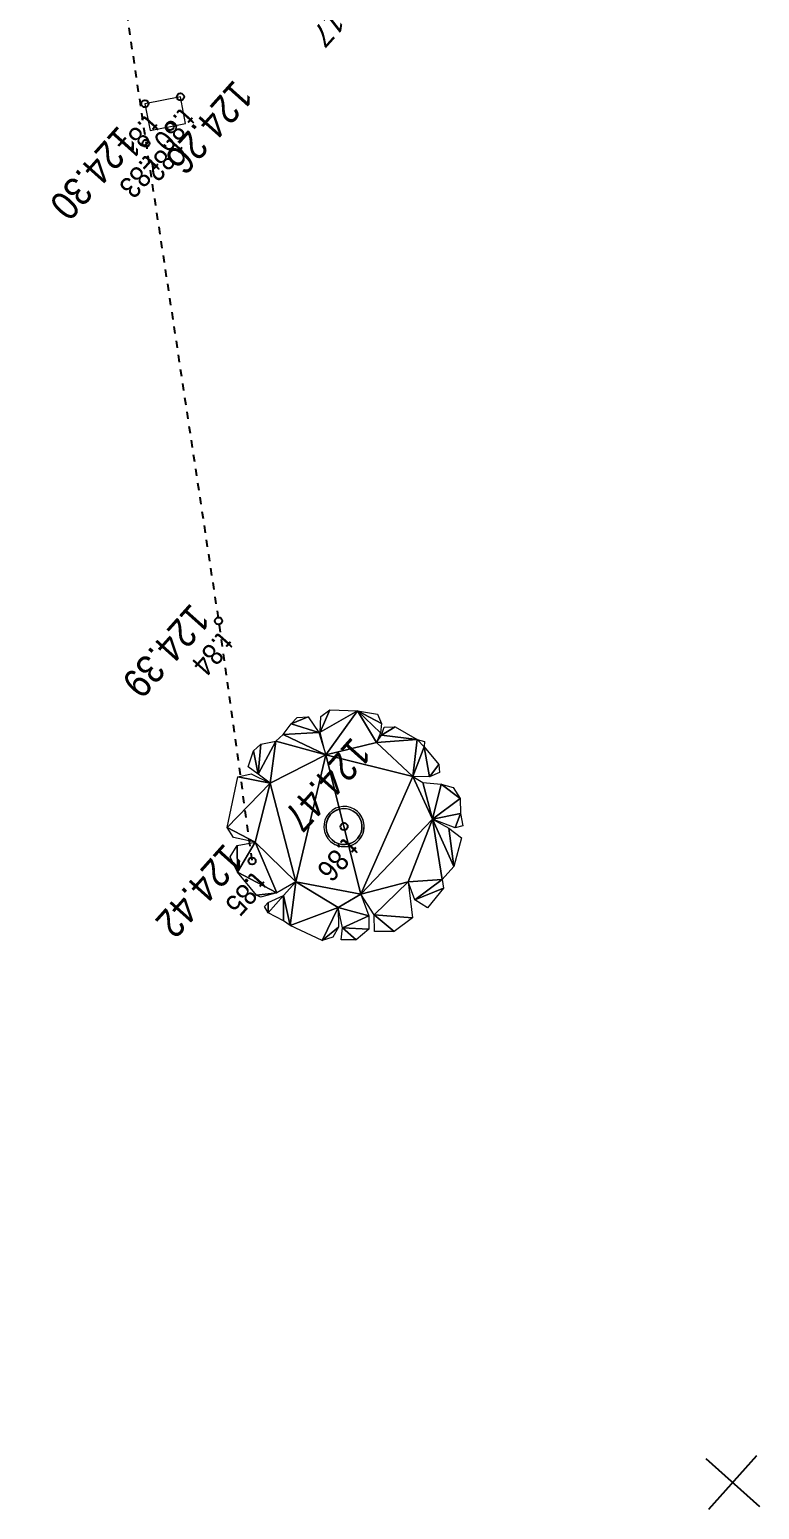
# Model space of a CAD drawing. Header units: metres. Extents: x -2858 to 512, y -1995 to 1252.
# Drawn here: x -2012.72 to -2002.58, y -1470.82 to -1450.24 of the extents above; entities that cross this region are included whole.
import ezdxf
from ezdxf import colors
from ezdxf.entities.mleader import LeaderData, LeaderLine
from ezdxf.enums import TextEntityAlignment as Align
from ezdxf.math import Vec2, Vec3

# ---------------------------------------------------------------- set-up
doc = ezdxf.new("R2010")
doc.units = ezdxf.units.M
doc.header["$PDMODE"] = 33
doc.header["$PDSIZE"] = 0.1
doc.linetypes.add('CACHE', pattern=[0.375, 0.25, -0.125])
for name, color, linetype in [('11-TEL-TXT', 6, 'Continuous'), ('Calque commun', 7, 'Continuous'), ('Calque19', 7, 'Continuous'), ('Calque9', 7, 'Continuous'), ('Carroyage(2)_Croix', 7, 'Continuous'), ('Chemin', 45, 'CACHE'), ('Points Topo', 7, 'Continuous'), ('Points Topo Altitude', 7, 'Continuous'), ('Points Topo Matricule', 252, 'Continuous'), ('Réseaux Sol', 151, 'Continuous'), ('Végétation', 102, 'Continuous')]:
    doc.layers.add(name, color=color, linetype=linetype)
doc.styles.add('ARIAL GRAS', font='arialbd.ttf')
doc.styles.add('Pts Topo SPE', font='', dxfattribs={"width": 0.9})
doc.styles.get("Standard").update_dxf_attribs({"font": 'arial.ttf'})
doc.styles.get('Pts Topo SPE').set_extended_font_data('Titillium Web Light')

# ---------------------------------------------------------------- blocks, each defined once
blk = doc.blocks.new('PointTopo_SPE')
at = {"layer": 'Calque commun', "color": 1, "linetype": 'ByBlock', "lineweight": -2}
blk.add_point((0, 0), dxfattribs=at)
blk = doc.blocks.new('SPE45')
at = {"layer": 'Calque9', "color": 151, "linetype": 'Continuous', "lineweight": 9}
mesh = blk.add_polyface(dxfattribs=at)
corners = [(0, 0), (1, 0), (1, 1), (0, 1)]
mesh.append_faces([[corners[k] for k in face] for face in [(0, 1, 2, 3)]], dxfattribs={"color": 151})
blk = doc.blocks.new('Block158')
at = {"layer": 'Calque19', "color": 34, "linetype": 'Continuous', "lineweight": 9, "true_color": 0x994c00, "flags": 128}
for points in [[(-0.28, 0), (-0.28, 0, 1), (0.28, 0), (0.28, 0, 1), (-0.28, 0), (-0.28, 0)], [(0.25, 0), (0.25, 0, -1), (-0.25, 0), (-0.25, 0, -1), (0.25, 0), (0.25, 0)]]:
    blk.add_lwpolyline(points, format="xyb", dxfattribs=at)
blk = doc.blocks.new('SPE30')
at = {"layer": 'Calque19', "color": 102, "linetype": 'Continuous', "lineweight": 9}
blk.add_polyline3d([(0.834, 1.209, 0), (0.834, 1.209, 0), (0.834, 1.209, 0)], dxfattribs=at)
blk.add_polyline3d([(0.834, 1.209, 0), (0.834, 1.209, 0), (0.834, 1.209, 0)], dxfattribs=at)
at = {"layer": 'Calque19', "color": 34, "linetype": 'Continuous', "lineweight": 9}
for radius in [0.28, 0.25]:
    blk.add_arc((0, 0), radius, 0, 359.9994, dxfattribs=at)
at = {"layer": 'Calque19', "color": 34, "linetype": 'ByBlock', "lineweight": -2, "true_color": 0x994c00}
blk.add_blockref('Block158', (0, 0), dxfattribs=at)
at = {"layer": 'Calque19', "color": 102, "linetype": 'Continuous', "lineweight": 9}
mesh = blk.add_polyface(dxfattribs=at)
corners = [(0.237, -1.167), (1.017, 0.013), (0.987, -0.774), (1.537, 0.249), (1.277, 0.013), (1.522, 0.359), (-0.894, 0.847), (-0.956, 1.099), (-0.604, 1.508), (-1.582, -0.05), (-1.292, -0.459), (-1.506, -0.396), (0.62, 1.492), (0.635, 1.13), (0.314, 1.555), (1.308, -0.082), (1.507, -0.208), (1.522, -0.27), (-0.023, 1.177), (-0.359, 1.508), (0.1, 1.413), (0.696, 1.083), (1.063, 0.926), (0.895, 0.69), (-1.399, -0.507), (-1.414, -0.569), (-1.307, -0.491), (-1.323, -0.931), (1.094, -1.199), (0.467, -1.561), (-0.283, 1.602), (-0.573, -0.853), (-1.17, -0.444), (-1.154, 0.249), (0.543, 0.8), (0.054, -1.64), (0.253, -1.372), (0.268, -1.545), (-0.252, -1.498), (-1.185, 0.406), (-0.39, -1.482), (-0.573, -1.498), (-0.696, -1.498), (-0.803, -1.388), (1.094, 0.878), (1.384, 0.831), (1.461, -0.68), (0.069, 1.618), (-1.307, 0.422), (-1.567, 0.092), (1.598, 0.013), (1.568, -0.082), (1.491, -0.082), (1.14, -1.042), (-1.628, 0.044), (1.247, 0.91), (-1.017, 1.162), (-1.215, 1.083), (0.834, 1.209), (1.063, 1.177), (-0.757, -1.12), (-1.078, -1.23), (-1.338, 0.611), (-1.445, 0.485), (-1.521, 0.406), (-1.414, 0.768), (-1.368, 0.941), (1.201, 1.02), (0.803, 1.288), (-0.971, 1.319), (-0.741, -1.136), (-0.084, -1.624), (-1.475, -0.695), (1.369, -0.9), (1.185, -0.931), (-1.108, 1.225), (-0.925, -1.262), (0.314, -1.451)]
mesh.append_faces([[corners[k] for k in face] for face in [(35, 36, 37), (20, 30, 47), (56, 57, 75), (0, 29, 77)]], dxfattribs={"vtx0": -1, "color": 102})
mesh.append_faces([[corners[k] for k in face] for face in [(3, 4, 5), (9, 10, 11), (12, 13, 14), (18, 19, 20), (15, 2, 1), (40, 31, 38), (50, 4, 3), (62, 6, 39), (32, 27, 26)]], dxfattribs={"vtx0": -1, "vtx1": -1, "color": 102})
mesh.append_faces([[corners[k] for k in face] for face in [(0, 1, 2), (1, 23, 5), (31, 27, 32), (31, 33, 34), (0, 38, 31), (15, 46, 2), (31, 34, 1), (31, 32, 33), (9, 49, 33), (9, 33, 32), (33, 6, 34), (62, 66, 6), (18, 6, 19), (1, 34, 23), (0, 2, 28), (0, 31, 1), (34, 6, 18)]], dxfattribs={"vtx0": -1, "vtx1": -1, "vtx2": -1, "color": 102})
mesh.append_faces([[corners[k] for k in face] for face in [(21, 22, 23), (0, 28, 29), (20, 19, 30), (22, 58, 59), (60, 61, 27), (50, 52, 4), (15, 17, 46), (23, 45, 5), (6, 66, 57), (48, 49, 64), (46, 74, 2), (9, 32, 10), (70, 40, 41)]], dxfattribs={"vtx0": -1, "vtx2": -1, "color": 102})
mesh.append_faces([[corners[k] for k in face] for face in [(63, 48, 64), (67, 22, 59), (72, 25, 27)]], dxfattribs={"vtx1": -1, "color": 102})
mesh.append_faces([[corners[k] for k in face] for face in [(6, 7, 8), (25, 26, 27), (33, 39, 6), (23, 44, 45), (48, 33, 49), (18, 14, 13), (56, 6, 57), (34, 21, 23), (13, 34, 18), (4, 1, 5), (0, 36, 38), (70, 31, 40), (71, 38, 36), (43, 70, 41), (31, 60, 27), (21, 58, 22), (35, 71, 36), (8, 19, 6)]], dxfattribs={"vtx1": -1, "vtx2": -1, "color": 102})
mesh.append_faces([[corners[k] for k in face] for face in [(15, 16, 17), (10, 24, 11), (41, 42, 43), (50, 51, 52), (2, 53, 28), (9, 54, 49), (44, 55, 45), (62, 65, 66), (12, 68, 13), (7, 69, 8), (46, 73, 74), (60, 76, 61)]], dxfattribs={"vtx2": -1, "color": 102})
blk = doc.blocks.new('_None')

msp = doc.modelspace()

# ---------------------------------------------------------------- linework, layer by layer
at = {"layer": 'Carroyage(2)_Croix'}
for p, q in [((-2003.325, -1470.11), (-2002.58, -1470.777)), ((-2002.619, -1470.071), (-2003.286, -1470.816))]:
    msp.add_line(p, q, dxfattribs=at)
at = {"layer": 'Chemin', "color": 45, "ltscale": 0.1, "flags": 128}
msp.add_lwpolyline([(-2011.961, -1446.064), (-2011.102, -1451.824), (-2010.094, -1458.465), (-2009.629, -1461.802)], dxfattribs=at)

# ---------------------------------------------------------------- block references
at = {"layer": 'Points Topo'}
ref = msp.add_blockref('PointTopo_SPE', (-2010.624, -1451.179, 124.263), dxfattribs=dict(at, rotation=228.1617603435354))
ref.add_attrib('MAT', 't.80', (-2010.616, -1451.32, 124.263), dxfattribs={"layer": 'Points Topo Matricule', "height": 0.3, "rotation": 228.1618, "style": 'Pts Topo SPE', "width": 0.9})
ref.add_attrib('ALT', '124.26', dxfattribs={"layer": 'Points Topo Altitude', "height": 0.4, "rotation": 228.1618, "style": 'Pts Topo SPE', "width": 0.9}).set_placement((-2009.58, -1451.191, 124.263), align=Align.TOP_LEFT)
ref = msp.add_blockref('PointTopo_SPE', (-2011.117, -1451.274), dxfattribs=dict(at, rotation=228.1617603435354))
ref.add_attrib('MAT', 't.81', (-2011.109, -1451.415), dxfattribs={"layer": 'Points Topo Matricule', "height": 0.3, "rotation": 228.1618, "style": 'Pts Topo SPE', "width": 0.9})
ref = msp.add_blockref('PointTopo_SPE', (-2011.102, -1451.824, 124.304), dxfattribs=dict(at, rotation=228.1617603435354))
ref.add_attrib('MAT', 't.83', (-2011.094, -1451.965, 124.304), dxfattribs={"layer": 'Points Topo Matricule', "height": 0.3, "rotation": 228.1618, "style": 'Pts Topo SPE', "width": 0.9})
ref.add_attrib('ALT', '124.30', dxfattribs={"layer": 'Points Topo Altitude', "height": 0.4, "rotation": 228.1618, "style": 'Pts Topo SPE', "width": 0.9}).set_placement((-2011.187, -1451.828, 124.304), align=Align.TOP_LEFT)
ref = msp.add_blockref('PointTopo_SPE', (-2010.766, -1451.591), dxfattribs=dict(at, rotation=228.1617603435354))
ref.add_attrib('MAT', 't.82', (-2010.758, -1451.732), dxfattribs={"layer": 'Points Topo Matricule', "height": 0.3, "rotation": 228.1618, "style": 'Pts Topo SPE', "width": 0.9})
ref = msp.add_blockref('PointTopo_SPE', (-2010.094, -1458.465, 124.391), dxfattribs=dict(at, rotation=228.1617603435354))
ref.add_attrib('MAT', 't.84', (-2010.086, -1458.606, 124.391), dxfattribs={"layer": 'Points Topo Matricule', "height": 0.3, "rotation": 228.1618, "style": 'Pts Topo SPE', "width": 0.9})
ref.add_attrib('ALT', '124.39', dxfattribs={"layer": 'Points Topo Altitude', "height": 0.4, "rotation": 228.1618, "style": 'Pts Topo SPE', "width": 0.9}).set_placement((-2010.179, -1458.469, 124.391), align=Align.TOP_LEFT)
ref = msp.add_blockref('PointTopo_SPE', (-2008.351, -1461.323, 124.472), dxfattribs=dict(at, rotation=228.1617603435354))
ref.add_attrib('MAT', 't.86', (-2008.344, -1461.464, 124.472), dxfattribs={"layer": 'Points Topo Matricule', "height": 0.3, "rotation": 228.1618, "style": 'Pts Topo SPE', "width": 0.9})
ref.add_attrib('ALT', '124.47', dxfattribs={"layer": 'Points Topo Altitude', "height": 0.4, "rotation": 228.1618, "style": 'Pts Topo SPE', "width": 0.9}).set_placement((-2007.942, -1460.33, 124.472), align=Align.TOP_LEFT)
ref = msp.add_blockref('PointTopo_SPE', (-2009.629, -1461.802, 124.421), dxfattribs=dict(at, rotation=228.1617603435354))
ref.add_attrib('MAT', 't.85', (-2009.621, -1461.943, 124.421), dxfattribs={"layer": 'Points Topo Matricule', "height": 0.3, "rotation": 228.1618, "style": 'Pts Topo SPE', "width": 0.9})
ref.add_attrib('ALT', '124.42', dxfattribs={"layer": 'Points Topo Altitude', "height": 0.4, "rotation": 228.1618, "style": 'Pts Topo SPE', "width": 0.9}).set_placement((-2009.714, -1461.806, 124.421), align=Align.TOP_LEFT)
at = {"layer": 'Réseaux Sol', "color": 7, "xscale": 0.5018414173756653, "yscale": 0.3778187670388431, "rotation": 190.8589588612767}
msp.add_blockref('SPE45', (-2010.624, -1451.179), dxfattribs=at)
at = {"layer": 'Végétation', "color": 7, "rotation": 228.1617603435354}
msp.add_blockref('SPE30', (-2008.351, -1461.323), dxfattribs=at)

# ---------------------------------------------------------------- texts
at = {"layer": 'Réseaux Sol', "color": 38, "insert": (-2005.962, -1448.302, -75.247), "char_height": 0.3, "attachment_point": 1, "rotation": 228.1618}
msp.add_mtext_dynamic_manual_height_columns('{\\C5;Réseau EP :\\P\\fTitillium Web|b0|i1|c0|p2;Z Tampon : 124.17\\PZ Fe : 123.56}', width=5.67427, gutter_width=2, heights=[0], dxfattribs=at)

# ---------------------------------------------------------------- next in the draw order: leaders
at = {"layer": '11-TEL-TXT', "color": 1}
ml = msp.add_multileader_mtext('Standard', dxfattribs=at)
ml.set_content('MUR A DEMOLIR', color=1, style='ARIAL GRAS')
ml.set_leader_properties()
ml.set_arrow_properties(name='NONE')
ml.build(insert=Vec2(0, 0))
ml.multileader.update_dxf_attribs({"arrow_head_size": 0.5, "scale": 0.125})
ctx = ml.context
ctx.base_point, ctx.scale, ctx.char_height, ctx.arrow_head_size, ctx.landing_gap_size, ctx.plane_origin, ctx.plane_x_axis, ctx.plane_y_axis = Vec3(-2011.547, -1444.729), 0.125, 0.5, 0.5, 0.25, Vec3(-2011.483, -1445.179), Vec3(-0.66703, -0.745031), Vec3(0.745031, -0.66703)
ctx.text_align_type = 2
notes = []
notes.append((ctx, [(0, (1, 1, 0), (-2016.053, -1449.762), (0.66703, 0.745031), 0.605, [(0, [(-2019.371, -1451.02)], 0, [])])]))
ctx.mtext.insert, ctx.mtext.text_direction, ctx.mtext.alignment, ctx.mtext.line_spacing_factor, ctx.mtext.flow_direction = Vec3(-2015.293, -1449.294), Vec3(-0.66703, -0.745031), 3, 0.9, 5
ctx.mtext.has_bg_fill, ctx.mtext.bg_color, ctx.mtext.bg_scale_factor, ctx.mtext.bg_transparency, ctx.mtext.use_window_bg_color = 1, -1023410125, 1.25, 0, 0
for ctx, leaders in notes:
    for number, flags, end, landing, length, lines in leaders:
        leader = LeaderData()
        leader.index, (leader.has_last_leader_line, leader.has_dogleg_vector, leader.attachment_direction) = number, flags
        leader.last_leader_point, leader.dogleg_vector, leader.dogleg_length = Vec3(end), Vec3(landing), length
        for number, points, colour, breaks in lines:
            line = LeaderLine()
            line.index, line.vertices, line.color, line.breaks = number, Vec3.list(points), colors.encode_raw_color(colour), breaks
            leader.lines.append(line)
        ctx.leaders.append(leader)

doc.saveas('drawing.dxf')
